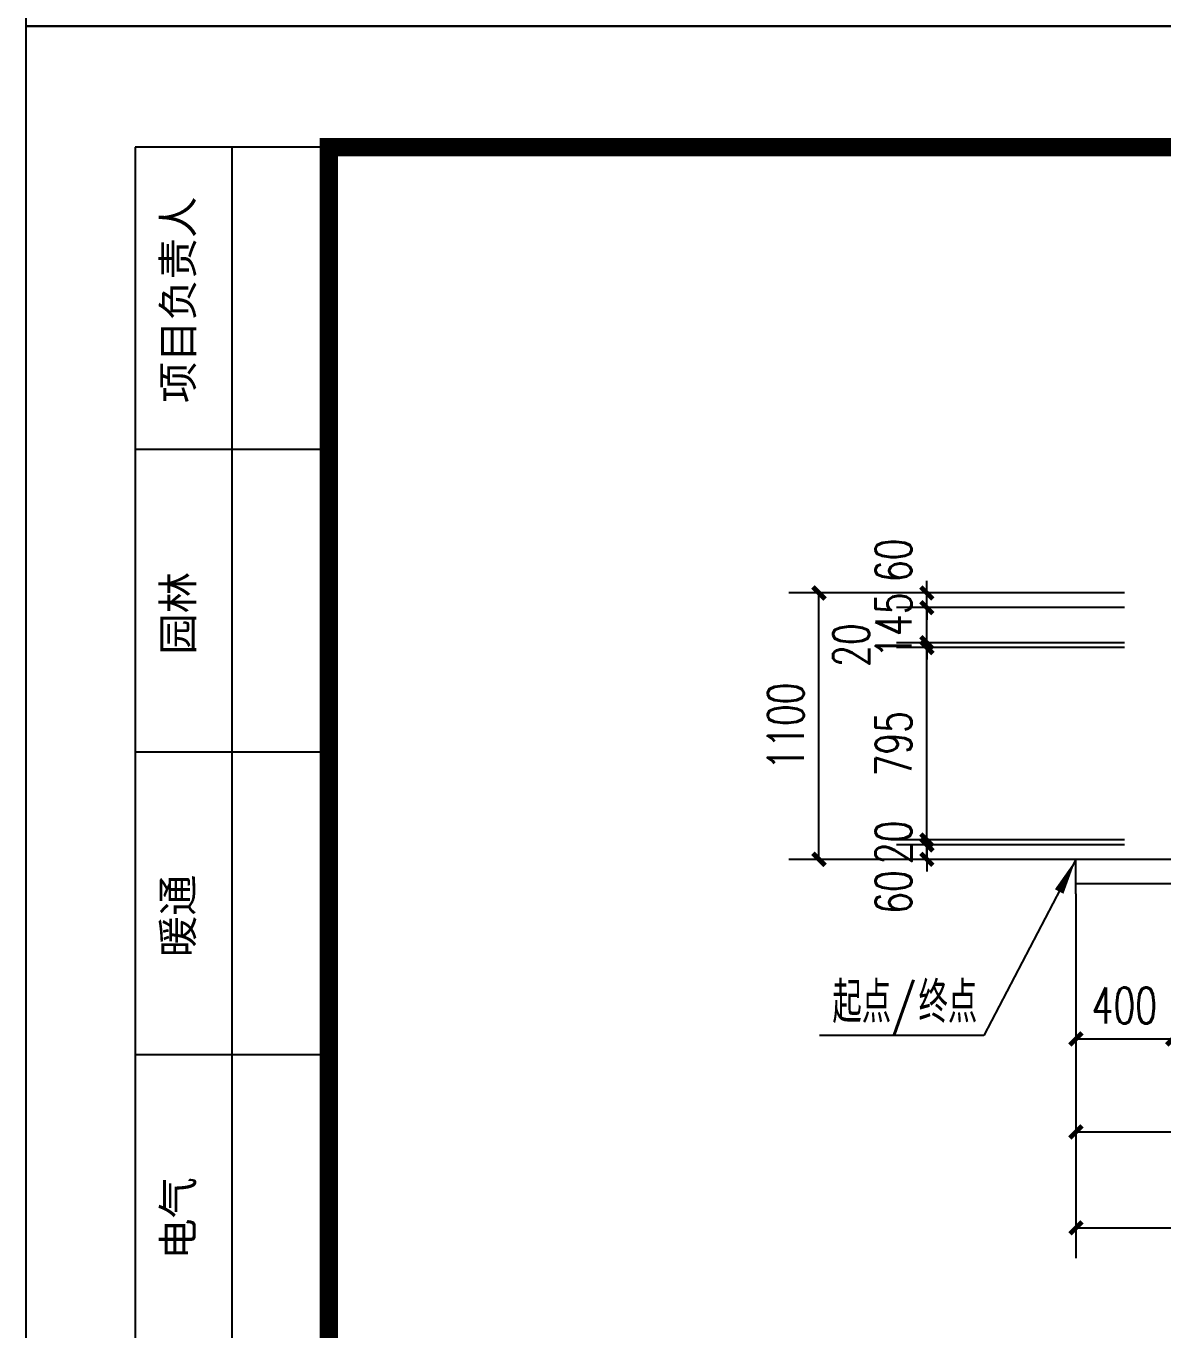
# Model space of a CAD drawing. Extents: x 396092 to 455492, y 17293 to 132793.
# Drawn here: x 396092 to 400787, y 43407 to 48793 of the extents above; entities that cross this region are included whole.
import ezdxf
from ezdxf.enums import TextEntityAlignment as Align

# ---------------------------------------------------------------- set-up
doc = ezdxf.new("R2010")
doc.units = 0
doc.header["$LTSCALE"] = 1000
doc.header["$MEASUREMENT"] = 0
for name, color, linetype in [('DIM_LEAD', 3, 'Continuous'), ('PUB_DIM', 3, 'Continuous'), ('PUB_TEXT', 7, 'Continuous')]:
    doc.layers.add(name, color=color, linetype=linetype)
doc.styles.add('_TCH_DIM', font='SIMPLEX', dxfattribs={"bigfont": 'GBCBIG'})
doc.styles.add('_TCH_DIM_T3', font='SIMPLEX', dxfattribs={"width": 0.705882, "bigfont": 'GBCBIG'})
doc.styles.add('图框 黑体', font='simhei_0.ttf', dxfattribs={"width": 0.7})
doc.dimstyles.new('_TCH_ARCH&&50', dxfattribs={"dimtxt": 148.75, "dimasz": 50, "dimexe": 125, "dimexo": 150, "dimgap": 63.125, "dimtad": 1, "dimdec": 0, "dimzin": 0, "dimdsep": 46, "dimtxsty": '_TCH_DIM_T3', "dimblk": 'ARCHTICK', "dimcen": 0.09, "dimclrt": 7, "dimazin": 2, "dimtfac": 1, "dimtdec": 0, "dimtix": 1, "dimtmove": 2, "dimatfit": 3, "dimfxl": 1, "dimtolj": 1, "dimtzin": 0, "dimarcsym": 0})

# ---------------------------------------------------------------- blocks, each defined once
blk = doc.blocks.new('A$Ce900529c')
blk.add_lwpolyline([(955.471, -628.989), (1549.471, -628.989), (1549.471, -1048.989), (955.471, -1048.989)], close=True)
blk = doc.blocks.new('A$C8d334926')
for p, q in [((-88962, 31573), (-89762, 31573)), ((-89762, 31573), (-89762, 26573)), ((-89362, 31573), (-89362, 26573)), ((-88962, 30323), (-89762, 30323)), ((-88962, 29073), (-89762, 29073)), ((-88962, 27823), (-89762, 27823))]:
    blk.add_line(p, q)
blk.add_lwpolyline([(-90212, 32073), (-45662, 32073), (-45662, 11073), (-90212, 11073)], close=True)
at = {"const_width": 75}
blk.add_lwpolyline([(-46162, 31573), (-88962, 31573), (-88962, 11573), (-46162, 11573)], close=True, dxfattribs=at)
at = {"style": '图框 黑体'}
for s, p in [('项目负责人', (-89586.9, 30942)), ('园林', (-89586.9, 29647)), ('暖通', (-89586.9, 28397)), ('电气', (-89586.9, 27147))]:
    blk.add_text(s, height=125, rotation=90, dxfattribs=at).set_placement(p, align=Align.MIDDLE)
blk = doc.blocks.new('_ArchTick')
at = {"color": 0, "linetype": 'ByBlock', "const_width": 0.4}
blk.add_lwpolyline([(-0.5, -0.5), (0.5, 0.5)], dxfattribs=at)
blk = doc.blocks.new('*D58')
at = {"layer": 'Defpoints', "color": 0, "transparency": 16777216}
for p in [(399366.5, 46451.2), (400282.3, 46451.2), (400282.3, 45350.8)]:
    blk.add_point(p, dxfattribs=at)
at = {"layer": 'PUB_DIM', "color": 0, "lineweight": -2, "transparency": 16777216}
for p, q in [((400132.3, 46451.2), (399241.5, 46451.2)), ((399366.5, 45350.8), (399366.5, 46451.2)), ((400132.3, 45350.8), (399241.5, 45350.8))]:
    blk.add_line(p, q, dxfattribs=at)
at = {"layer": 'PUB_DIM', "color": 0, "lineweight": -2, "transparency": 16777216, "xscale": 50, "yscale": 50, "zscale": 50}
for p, rotation in [((399366.5, 46451.2), 90), ((399366.5, 45350.8), 270)]:
    blk.add_blockref('_ArchTick', p, dxfattribs=dict(at, rotation=rotation))
at = {"layer": 'PUB_DIM', "color": 7, "transparency": 16777216, "insert": (399229, 45901), "char_height": 148.75, "attachment_point": 5, "rotation": 90, "style": '_TCH_DIM_T3'}
blk.add_mtext('\\A1;1100', dxfattribs=at)
blk = doc.blocks.new('*D59')
at = {"layer": 'Defpoints', "color": 0, "transparency": 16777216}
for p in [(400427.7, 44577.5), (434927.7, 44577.5), (434927.7, 43828.4)]:
    blk.add_point(p, dxfattribs=at)
at = {"layer": 'PUB_DIM', "color": 0, "lineweight": -2, "transparency": 16777216}
for p, q in [((400427.7, 44427.5), (400427.7, 43703.4)), ((434927.7, 44427.5), (434927.7, 43703.4)), ((400427.7, 43828.4), (434927.7, 43828.4))]:
    blk.add_line(p, q, dxfattribs=at)
at = {"layer": 'PUB_DIM', "color": 0, "lineweight": -2, "transparency": 16777216, "xscale": 50, "yscale": 50, "zscale": 50, "rotation": 180}
blk.add_blockref('_ArchTick', (400427.7, 43828.4), dxfattribs=at)
at = {"layer": 'PUB_DIM', "color": 0, "lineweight": -2, "transparency": 16777216, "xscale": 50, "yscale": 50, "zscale": 50}
blk.add_blockref('_ArchTick', (434927.7, 43828.4), dxfattribs=at)
at = {"layer": 'PUB_DIM', "color": 7, "transparency": 16777216, "insert": (417677.7, 43965.9), "char_height": 148.75, "attachment_point": 5, "style": '_TCH_DIM_T3'}
blk.add_mtext('\\A1;34500', dxfattribs=at)
blk = doc.blocks.new('*D60')
at = {"layer": 'Defpoints', "color": 0, "transparency": 16777216}
for p in [(400427.7, 44973.8), (412427.7, 44973.8), (412427.7, 44224.8)]:
    blk.add_point(p, dxfattribs=at)
at = {"layer": 'PUB_DIM', "color": 0, "lineweight": -2, "transparency": 16777216}
for p, q in [((400427.7, 44823.8), (400427.7, 44099.8)), ((412427.7, 44823.8), (412427.7, 44099.8)), ((400427.7, 44224.8), (412427.7, 44224.8))]:
    blk.add_line(p, q, dxfattribs=at)
at = {"layer": 'PUB_DIM', "color": 0, "lineweight": -2, "transparency": 16777216, "xscale": 50, "yscale": 50, "zscale": 50, "rotation": 180}
blk.add_blockref('_ArchTick', (400427.7, 44224.8), dxfattribs=at)
at = {"layer": 'PUB_DIM', "color": 0, "lineweight": -2, "transparency": 16777216, "xscale": 50, "yscale": 50, "zscale": 50}
blk.add_blockref('_ArchTick', (412427.7, 44224.8), dxfattribs=at)
at = {"layer": 'PUB_DIM', "color": 7, "transparency": 16777216, "insert": (406427.7, 44362.3), "char_height": 148.75, "attachment_point": 5, "style": '_TCH_DIM_T3'}
blk.add_mtext('\\A1;12000', dxfattribs=at)
blk = doc.blocks.new('*D63')
at = {"layer": 'Defpoints', "color": 0, "transparency": 16777216}
for p in [(400427.7, 45358.1), (400827.7, 45358.1), (400827.7, 44609)]:
    blk.add_point(p, dxfattribs=at)
at = {"layer": 'PUB_DIM', "color": 0, "lineweight": -2, "transparency": 16777216}
for p, q in [((400427.7, 45208.1), (400427.7, 44484)), ((400827.7, 45208.1), (400827.7, 44484)), ((400427.7, 44609), (400827.7, 44609))]:
    blk.add_line(p, q, dxfattribs=at)
at = {"layer": 'PUB_DIM', "color": 0, "lineweight": -2, "transparency": 16777216, "xscale": 50, "yscale": 50, "zscale": 50, "rotation": 180}
blk.add_blockref('_ArchTick', (400427.7, 44609), dxfattribs=at)
at = {"layer": 'PUB_DIM', "color": 0, "lineweight": -2, "transparency": 16777216, "xscale": 50, "yscale": 50, "zscale": 50}
blk.add_blockref('_ArchTick', (400827.7, 44609), dxfattribs=at)
at = {"layer": 'PUB_DIM', "color": 7, "transparency": 16777216, "insert": (400627.7, 44746.5), "char_height": 148.75, "attachment_point": 5, "style": '_TCH_DIM_T3'}
blk.add_mtext('\\A1;400', dxfattribs=at)
blk = doc.blocks.new('*D91')
at = {"layer": 'Defpoints', "color": 0, "transparency": 16777216}
for p in [(399811.9, 46451.2), (400777.7, 46451.2), (400777.7, 46390.7)]:
    blk.add_point(p, dxfattribs=at)
at = {"layer": 'PUB_DIM', "color": 0, "lineweight": -2, "transparency": 16777216}
for p, q in [((399811.9, 46451.2), (399811.9, 46501.2)), ((400627.7, 46451.2), (399686.9, 46451.2)), ((399811.9, 46390.7), (399811.9, 46451.2)), ((400627.7, 46390.7), (399686.9, 46390.7)), ((399811.9, 46390.7), (399811.9, 46340.7))]:
    blk.add_line(p, q, dxfattribs=at)
at = {"layer": 'PUB_DIM', "color": 0, "lineweight": -2, "transparency": 16777216, "xscale": 50, "yscale": 50, "zscale": 50}
for p, rotation in [((399811.9, 46451.2), 270), ((399811.9, 46390.7), 90)]:
    blk.add_blockref('_ArchTick', p, dxfattribs=dict(at, rotation=rotation))
at = {"layer": 'PUB_DIM', "color": 7, "transparency": 16777216, "insert": (399674.4, 46586.2), "char_height": 148.75, "attachment_point": 5, "rotation": 90, "style": '_TCH_DIM_T3'}
blk.add_mtext('\\A1;60', dxfattribs=at)
blk = doc.blocks.new('*D92')
at = {"layer": 'Defpoints', "color": 0, "transparency": 16777216}
for p in [(399811.9, 46390.7), (400777.7, 46390.7), (400777.7, 46245.8)]:
    blk.add_point(p, dxfattribs=at)
at = {"layer": 'PUB_DIM', "color": 0, "lineweight": -2, "transparency": 16777216}
for p, q in [((399811.9, 46390.7), (399811.9, 46440.7)), ((400627.7, 46390.7), (399686.9, 46390.7)), ((399811.9, 46245.8), (399811.9, 46390.7)), ((400627.7, 46245.8), (399686.9, 46245.8)), ((399811.9, 46245.8), (399811.9, 46195.8))]:
    blk.add_line(p, q, dxfattribs=at)
at = {"layer": 'PUB_DIM', "color": 0, "lineweight": -2, "transparency": 16777216, "xscale": 50, "yscale": 50, "zscale": 50}
for p, rotation in [((399811.9, 46390.7), 270), ((399811.9, 46245.8), 90)]:
    blk.add_blockref('_ArchTick', p, dxfattribs=dict(at, rotation=rotation))
at = {"layer": 'PUB_DIM', "color": 7, "transparency": 16777216, "insert": (399674.4, 46318.3), "char_height": 148.75, "attachment_point": 5, "rotation": 90, "style": '_TCH_DIM_T3'}
blk.add_mtext('\\A1;145', dxfattribs=at)
blk = doc.blocks.new('*D93')
at = {"layer": 'Defpoints', "color": 0, "transparency": 16777216}
for p in [(399811.9, 46245.8), (400777.7, 46245.8), (400777.7, 46225.8)]:
    blk.add_point(p, dxfattribs=at)
at = {"layer": 'PUB_DIM', "color": 0, "lineweight": -2, "transparency": 16777216}
for p, q in [((399811.9, 46245.8), (399811.9, 46295.8)), ((400627.7, 46245.8), (399686.9, 46245.8)), ((400627.7, 46225.8), (399686.9, 46225.8)), ((399811.9, 46225.8), (399811.9, 46245.8)), ((399811.9, 46225.8), (399811.9, 46175.8))]:
    blk.add_line(p, q, dxfattribs=at)
at = {"layer": 'PUB_DIM', "color": 0, "lineweight": -2, "transparency": 16777216, "xscale": 50, "yscale": 50, "zscale": 50}
for p, rotation in [((399811.9, 46245.8), 270), ((399811.9, 46225.8), 90)]:
    blk.add_blockref('_ArchTick', p, dxfattribs=dict(at, rotation=rotation))
at = {"layer": 'PUB_DIM', "color": 7, "transparency": 16777216, "insert": (399499.4, 46235.8), "char_height": 148.75, "attachment_point": 5, "rotation": 90, "style": '_TCH_DIM_T3'}
blk.add_mtext('\\A1;20', dxfattribs=at)
blk = doc.blocks.new('*D94')
at = {"layer": 'Defpoints', "color": 0, "transparency": 16777216}
for p in [(399811.9, 46225.8), (400777.7, 46225.8), (400777.7, 45430.8)]:
    blk.add_point(p, dxfattribs=at)
at = {"layer": 'PUB_DIM', "color": 0, "lineweight": -2, "transparency": 16777216}
for p, q in [((400627.7, 46225.8), (399686.9, 46225.8)), ((399811.9, 45430.8), (399811.9, 46225.8)), ((400627.7, 45430.8), (399686.9, 45430.8))]:
    blk.add_line(p, q, dxfattribs=at)
at = {"layer": 'PUB_DIM', "color": 0, "lineweight": -2, "transparency": 16777216, "xscale": 50, "yscale": 50, "zscale": 50}
for p, rotation in [((399811.9, 46225.8), 90), ((399811.9, 45430.8), 270)]:
    blk.add_blockref('_ArchTick', p, dxfattribs=dict(at, rotation=rotation))
at = {"layer": 'PUB_DIM', "color": 7, "transparency": 16777216, "insert": (399674.4, 45828.3), "char_height": 148.75, "attachment_point": 5, "rotation": 90, "style": '_TCH_DIM_T3'}
blk.add_mtext('\\A1;795', dxfattribs=at)
blk = doc.blocks.new('*D95')
at = {"layer": 'Defpoints', "color": 0, "transparency": 16777216}
for p in [(399811.9, 45430.8), (400777.7, 45430.8), (400777.7, 45410.8)]:
    blk.add_point(p, dxfattribs=at)
at = {"layer": 'PUB_DIM', "color": 0, "lineweight": -2, "transparency": 16777216}
for p, q in [((399811.9, 45430.8), (399811.9, 45480.8)), ((400627.7, 45430.8), (399686.9, 45430.8)), ((400627.7, 45410.8), (399686.9, 45410.8)), ((399811.9, 45410.8), (399811.9, 45430.8)), ((399811.9, 45410.8), (399811.9, 45360.8))]:
    blk.add_line(p, q, dxfattribs=at)
at = {"layer": 'PUB_DIM', "color": 0, "lineweight": -2, "transparency": 16777216, "xscale": 50, "yscale": 50, "zscale": 50}
for p, rotation in [((399811.9, 45430.8), 270), ((399811.9, 45410.8), 90)]:
    blk.add_blockref('_ArchTick', p, dxfattribs=dict(at, rotation=rotation))
at = {"layer": 'PUB_DIM', "color": 7, "transparency": 16777216, "insert": (399674.4, 45420.8), "char_height": 148.75, "attachment_point": 5, "rotation": 90, "style": '_TCH_DIM_T3'}
blk.add_mtext('\\A1;20', dxfattribs=at)
blk = doc.blocks.new('*D96')
at = {"layer": 'Defpoints', "color": 0, "transparency": 16777216}
for p in [(399811.9, 45410.8), (400777.7, 45410.8), (400777.7, 45350.8)]:
    blk.add_point(p, dxfattribs=at)
at = {"layer": 'PUB_DIM', "color": 0, "lineweight": -2, "transparency": 16777216}
for p, q in [((400627.7, 45410.8), (399686.9, 45410.8)), ((399811.9, 45410.8), (399811.9, 45460.8)), ((399811.9, 45350.8), (399811.9, 45410.8)), ((400627.7, 45350.8), (399686.9, 45350.8)), ((399811.9, 45350.8), (399811.9, 45300.8))]:
    blk.add_line(p, q, dxfattribs=at)
at = {"layer": 'PUB_DIM', "color": 0, "lineweight": -2, "transparency": 16777216, "xscale": 50, "yscale": 50, "zscale": 50}
for p, rotation in [((399811.9, 45410.8), 270), ((399811.9, 45350.8), 90)]:
    blk.add_blockref('_ArchTick', p, dxfattribs=dict(at, rotation=rotation))
at = {"layer": 'PUB_DIM', "color": 7, "transparency": 16777216, "insert": (399674.4, 45215.8), "char_height": 148.75, "attachment_point": 5, "rotation": 90, "style": '_TCH_DIM_T3'}
blk.add_mtext('\\A1;60', dxfattribs=at)

msp = doc.modelspace()

# ---------------------------------------------------------------- linework, layer by layer
for points in [[(400427.7, 45208.1), (400427.7, 45350.8)], [(434627.7, 45350.8), (400427.7, 45350.8)], [(400427.7, 45250.8), (434927.7, 45250.8)]]:
    msp.add_lwpolyline(points)
at = {"layer": 'DIM_LEAD'}
for p, q in [((400427.7, 45350.8), (400047, 44622.9)), ((400047, 44622.9), (399369.2, 44622.9))]:
    msp.add_line(p, q, dxfattribs=at)
msp.add_lwpolyline([(400427.7, 45350.8, 0, 40, 0), (400358.2, 45217.8, 0, 0, 0)], format="xyseb", dxfattribs=at)

# ---------------------------------------------------------------- block references
at = {"xscale": 100, "yscale": 100, "zscale": 100}
msp.add_blockref('A$Ce900529c', (300545.2, 153692.1), dxfattribs=at)
msp.add_blockref('A$C8d334926', (486304.3, 16720.3))

# ---------------------------------------------------------------- texts
at = {"layer": 'PUB_TEXT', "style": '_TCH_DIM'}
for s, p in [('起点', (399421.7, 44675.4)), ('终点', (399777.4, 44675.4))]:
    msp.add_text(s, height=168.79, dxfattribs=at).set_placement(p)
at = {"layer": 'PUB_TEXT', "style": '_TCH_DIM', "width": 0.705882}
msp.add_text('/', height=148.8, dxfattribs=at).set_placement((399667.4, 44675.4))

# ---------------------------------------------------------------- dimensions: what is measured, and where the dimension line sits
at = {"layer": 'PUB_DIM'}
for base, p1, p2, picture, middle in [((399811.9192, 46451.2266), (400777.7342, 46390.7397), (400777.7342, 46451.2266), '*D91', (399674.4192, 46586.2266)), ((399811.9, 46245.8), (400777.7, 46225.8), (400777.7, 46245.8), '*D93', (399499.4, 46235.8)), ((399811.9, 45410.8), (400777.7, 45350.8), (400777.7, 45410.8), '*D96', (399674.4, 45215.8))]:
    dim = msp.add_linear_dim(base=base, p1=p1, p2=p2, angle=90, dimstyle='_TCH_ARCH&&50', dxfattribs=at)
    dim.commit()
    dim.dimension.update_dxf_attribs({"geometry": picture, "text_midpoint": middle, "dimtype": 129})
for p1, p2, distance, picture, middle in [((400777.7, 46245.8), (400777.7, 46390.7), 965.8, '*D92', (399674.4, 46318.3)), ((400282.3, 45350.8), (400282.3, 46451.2), 915.8, '*D58', (399229, 45901)), ((400777.7, 45430.8), (400777.7, 46225.8), 965.8, '*D94', (399674.4, 45828.3)), ((400777.7, 45410.8), (400777.7, 45430.8), 965.8, '*D95', (399674.4, 45420.8)), ((400427.7, 45358.1), (400827.7, 45358.1), -749.1, '*D63', (400627.7, 44746.5)), ((400427.7, 44973.8), (412427.7, 44973.8), -749.1, '*D60', (406427.7, 44362.3)), ((400427.7, 44577.5), (434927.7, 44577.5), -749.1, '*D59', (417677.7, 43965.9))]:
    dim = msp.add_aligned_dim(p1=p1, p2=p2, distance=distance, dimstyle='_TCH_ARCH&&50', dxfattribs=at)
    dim.commit()
    dim.dimension.update_dxf_attribs({"geometry": picture, "text_midpoint": middle})

doc.saveas('drawing.dxf')
